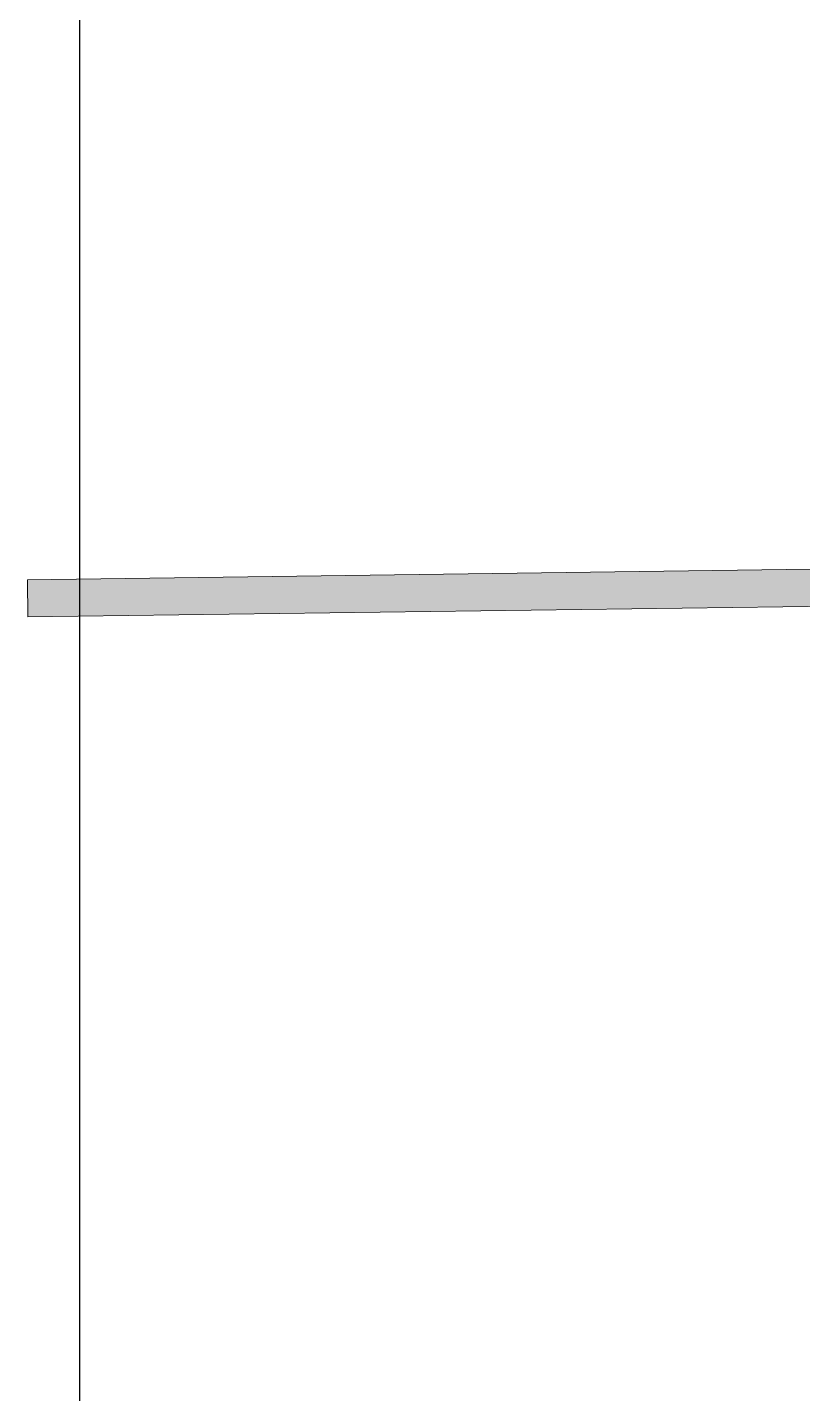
# Model space of a CAD drawing. Header units: inches. Extents: x 0 to 180, y 0 to 180.
# Drawn here: x -0.05 to 16.63, y 126.14 to 155.54 of the extents above; entities that cross this region are included whole.
import ezdxf

# ---------------------------------------------------------------- set-up
doc = ezdxf.new("R2010")
doc.units = ezdxf.units.IN
doc.header["$MEASUREMENT"] = 0
doc.layers.add('Livello 1', color=7, linetype='Continuous')

# ---------------------------------------------------------------- blocks, each defined once
blk = doc.blocks.new('block 32')
at = {"layer": 'Livello 1', "lineweight": 0}
blk.add_lwpolyline([(-0.034, 142.853), (-0.045, 143.653), (19.441, 143.916), (19.452, 143.116), (-0.034, 142.853)], dxfattribs=at)
blk = doc.blocks.new('block 33')
at = {"layer": 'Livello 1', "true_color": 0xffffff}
h = blk.add_hatch(color=7, dxfattribs=at)
h.dxf.hatch_style = 2
h.paths.add_polyline_path([(-0.035, 142.853), (-0.045, 143.653), (19.442, 143.916), (19.452, 143.115)])
at = {"layer": 'Livello 1', "lineweight": 0}
blk.add_lwpolyline([(-0.035, 142.853), (-0.045, 143.653), (19.442, 143.916), (19.452, 143.115), (-0.035, 142.853), (-0.035, 142.853)], dxfattribs=at)
blk = doc.blocks.new('block 29')
at = {"layer": 'Livello 1'}
for name in ['block 32', 'block 33']:
    blk.add_blockref(name, (0, 0), dxfattribs=at)
blk = doc.blocks.new('block 63')
at = {"layer": 'Livello 1', "color": 7, "lineweight": 25, "true_color": 0xffffff}
blk.add_lwpolyline([(1.082, 10.022), (1.082, 170.023)], dxfattribs=at)

msp = doc.modelspace()

# ---------------------------------------------------------------- block references
at = {"layer": 'Livello 1'}
for name in ['block 29', 'block 63']:
    msp.add_blockref(name, (0, 0), dxfattribs=at)

doc.saveas('drawing.dxf')
